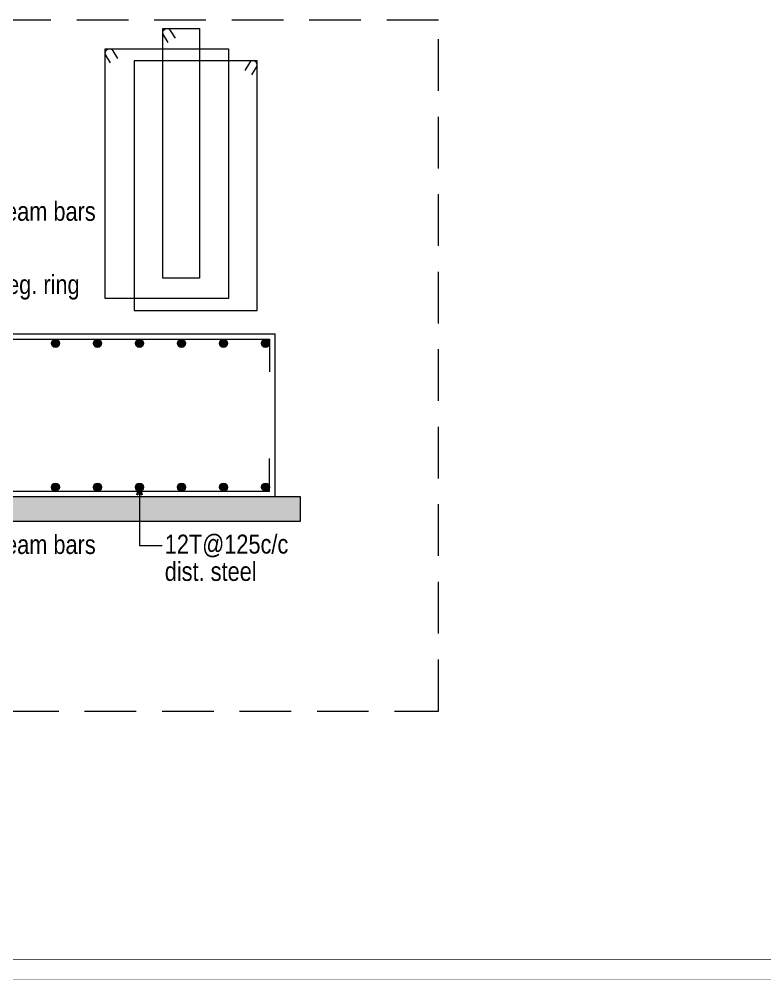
# Model space of a CAD drawing. Header units: millimetres. Extents: x 1112055 to 3390982, y -148532 to 766891.
# Drawn here: x 2367891 to 2381639, y 210041 to 227747 of the extents above; entities that cross this region are included whole.
import ezdxf

# ---------------------------------------------------------------- set-up
doc = ezdxf.new("R2010")
doc.units = ezdxf.units.MM
doc.linetypes.add('Hidden', pattern=[9.525, 6.35, -3.175])
for name, color, linetype, lineweight in [('B FOOTING', 49, 'Continuous', 20), ('B HATCH', 250, 'Continuous', 0), ('B P.C.C', 251, 'Continuous', 0), ('B STEEL', 34, 'Continuous', 15), ('B STEEL TEXT', 7, 'Continuous', 15), ('B TITLE BLOCK', 250, 'Continuous', 0)]:
    doc.layers.add(name, color=color, linetype=linetype, lineweight=lineweight)
doc.styles.add('ARIAL', font='arial.ttf')
doc.styles.add('SWINC', font='swissc.ttf')
doc.dimstyles.new('DIM 1', dxfattribs={"dimscale": 0, "dimtxt": 230, "dimasz": 150, "dimexe": 0.18, "dimexo": 0.0625, "dimgap": 0.5, "dimtad": 1, "dimdec": 0, "dimzin": 0, "dimdsep": 46, "dimtxsty": 'ARIAL', "dimblk": 'OBLIQUE', "dimcen": 6, "dimse1": 1, "dimse2": 1, "dimclrd": 256, "dimclrt": 256, "dimadec": 0, "dimazin": 2, "dimtfac": 0.75, "dimtdec": 0, "dimtix": 1, "dimtofl": 0, "dimtmove": 1, "dimatfit": 3, "dimldrblk": 'OPEN30', "dimfxl": 0.18, "dimfrac": 1, "dimtolj": 1, "dimtzin": 0, "dimlwd": -1, "dimarcsym": 0})

# ---------------------------------------------------------------- blocks, each defined once
blk = doc.blocks.new('_Oblique')
at = {"color": 0, "linetype": 'ByBlock', "lineweight": -2}
blk.add_line((-0.5, -0.5), (0.5, 0.5), dxfattribs=at)
blk = doc.blocks.new('_Open30')
at = {"color": 0, "linetype": 'ByBlock', "lineweight": -2}
for p, q in [((-1, 0.27), (0, 0)), ((0, 0), (-1, -0.27)), ((0, 0), (-1, 0))]:
    blk.add_line(p, q, dxfattribs=at)

msp = doc.modelspace()

# ---------------------------------------------------------------- hatches: boundary and pattern name
at = {"layer": 'B HATCH', "lineweight": 0}
h = msp.add_hatch(dxfattribs=at)
h.set_pattern_fill('AR-CONC', color=250, scale=3, style=0)
h.set_pattern_definition([(50, (837278.1, -301099.55), (546.55401, -47.81726), [57.15, -628.65]), (355, (837278.1, -301099.55), (-105.73026, 573.17054), [45.72, -502.92175]), (100.451445, (837323.65, -301103.54), (440.82374, 525.35326), [48.57003, -534.27073]), (46.1842, (837278.1, -300947.15), (813.23712, -126.12698), [85.725, -942.975]), (96.63556, (837345.9, -300957.7), (712.2124, 742.27837), [72.85507, -801.40682]), (351.18415, (837278.1, -300947.15), (712.2124, 742.27837), [68.5799, -754.3792]), (21, (837354.3, -300985.25), (454.84317, -306.7956), [57.15, -628.65]), (326, (837354.3, -300985.25), (185.40609, 552.5639), [45.72, -502.92]), (71.451445, (837392.2, -301010.8), (640.24926, 245.7683), [48.57003, -534.26981]), (37.5, (837278.1, -301099.55), (9.26581, 253.665117), [0, -496.824, 0, -510.54, 0, -504.825]), (7.5, (837278.1, -301099.55), (200.458988, 300.541724), [0, -291.084, 0, -485.394, 0, -192.405]), (327.5, (837108.18, -301099.55), (406.771786, -17.186232), [0, -190.5, 0, -594.36, 0, -788.67]), (317.5, (837031.98, -301099.55), (444.387544, 76.27947), [0, -247.65, 0, -394.716, 0, -560.07])])
h.paths.add_polyline_path([(2373069, 218486.8), (2373069, 218946.8), (2357749, 218946.8), (2357749, 218486.8)])
at = {"layer": 'B STEEL'}
h = msp.add_hatch(color=256, dxfattribs=at)
h.dxf.hatch_style = 1
edge = h.paths.add_edge_path()
edge.add_arc((2368559.6, 221771.8), 75, 0, 360)
h = msp.add_hatch(color=256, dxfattribs=at)
h.dxf.hatch_style = 1
edge = h.paths.add_edge_path()
edge.add_arc((2369334.5, 221771.8), 75, 0, 360)
h = msp.add_hatch(color=256, dxfattribs=at)
h.dxf.hatch_style = 1
edge = h.paths.add_edge_path()
edge.add_arc((2370109.4, 221771.8), 75, 0, 360)
h = msp.add_hatch(color=256, dxfattribs=at)
h.dxf.hatch_style = 1
edge = h.paths.add_edge_path()
edge.add_arc((2370884.3, 221771.8), 75, 0, 360)
h = msp.add_hatch(color=256, dxfattribs=at)
h.dxf.hatch_style = 1
edge = h.paths.add_edge_path()
edge.add_arc((2371659.2, 221771.8), 75, 0, 360)
h = msp.add_hatch(color=256, dxfattribs=at)
h.dxf.hatch_style = 1
edge = h.paths.add_edge_path()
edge.add_arc((2372434, 221771.8), 75, 0, 360)
h = msp.add_hatch(color=256, dxfattribs=at)
h.dxf.hatch_style = 1
edge = h.paths.add_edge_path()
edge.add_arc((2368559.6, 219121.8), 75, 0, 360)
h = msp.add_hatch(color=256, dxfattribs=at)
h.dxf.hatch_style = 1
edge = h.paths.add_edge_path()
edge.add_arc((2369334.5, 219121.8), 75, 0, 360)
h = msp.add_hatch(color=256, dxfattribs=at)
h.dxf.hatch_style = 1
edge = h.paths.add_edge_path()
edge.add_arc((2370109.4, 219121.8), 75, 0, 360)
h = msp.add_hatch(color=256, dxfattribs=at)
h.dxf.hatch_style = 1
edge = h.paths.add_edge_path()
edge.add_arc((2370884.3, 219121.8), 75, 0, 360)
h = msp.add_hatch(color=256, dxfattribs=at)
h.dxf.hatch_style = 1
edge = h.paths.add_edge_path()
edge.add_arc((2371659.2, 219121.8), 75, 0, 360)
h = msp.add_hatch(color=256, dxfattribs=at)
h.dxf.hatch_style = 1
edge = h.paths.add_edge_path()
edge.add_arc((2372434, 219121.8), 75, 0, 360)

# ---------------------------------------------------------------- linework, layer by layer
at = {"layer": 'B FOOTING'}
for p in [(2358209, 221946.8), (2372608.2, 218946.8)]:
    msp.add_line(p, (2372608.2, 221946.8), dxfattribs=at)
msp.add_lwpolyline([(2357749, 218946.8), (2373069, 218946.8), (2373069, 218486.8), (2357749, 218486.8)], close=True, dxfattribs=at)
at = {"layer": 'B P.C.C', "color": 250, "linetype": 'Hidden', "lineweight": 0, "ltscale": 150}
msp.add_lwpolyline([(2324804.8, 214994.8), (2375620.2, 214994.8), (2375620.2, 227727.3), (2324804.8, 227727.3)], close=True, dxfattribs=at)
at = {"layer": 'B STEEL'}
for points in [[(2370537.8, 227575.5), (2371217.7, 227575.5), (2371217.7, 222975.5), (2370537.8, 222975.5)], [(2369478.2, 227201), (2371747.5, 227201), (2371747.5, 222601), (2369478.2, 222601)], [(2372278.2, 226979.8), (2370008.8, 226979.8), (2370008.8, 222379.8), (2372278.2, 222379.8)]]:
    msp.add_lwpolyline(points, close=True, dxfattribs=at)
at = {"layer": 'B STEEL', "color": 34, "lineweight": 9, "ltscale": 0.5}
for points in [[(2370636.5, 227318.9), (2370549, 227461.2, -1), (2370676.7, 227539.8), (2370764.3, 227397.5)], [(2369576.9, 226944.3), (2369489.3, 227086.7, -1), (2369617, 227165.3), (2369704.6, 227023)], [(2372179.4, 226723.2), (2372267, 226865.5, 1), (2372139.3, 226944.1), (2372051.7, 226801.8)]]:
    msp.add_lwpolyline(points, format="xyb", dxfattribs=at)
at = {"layer": 'B STEEL'}
for points in [[(2358309, 221246.8), (2358309, 221846.8), (2372508.2, 221846.8), (2372508.2, 221246.8)], [(2358309, 219646.8), (2358309, 219046.8), (2372508.2, 219046.8), (2372508.2, 219646.8)]]:
    msp.add_lwpolyline(points, dxfattribs=at)
for centre in [(2368559.6, 221771.8), (2369334.5, 221771.8), (2370109.4, 221771.8), (2370884.3, 221771.8), (2371659.2, 221771.8), (2372434, 221771.8), (2368559.6, 219121.8), (2369334.5, 219121.8), (2370109.4, 219121.8), (2370884.3, 219121.8), (2371659.2, 219121.8), (2372434, 219121.8)]:
    msp.add_circle(centre, 75, dxfattribs=at)
at = {"layer": 'B TITLE BLOCK', "color": 1, "const_width": 8.39}
msp.add_lwpolyline([(2323589.5, 286764.9), (2323589.5, 210044.9), (2395383.2, 210044.9), (2395383.2, 286764.9)], close=True, dxfattribs=at)
at = {"layer": 'B TITLE BLOCK', "color": 250, "lineweight": 0, "const_width": 8.39}
msp.add_lwpolyline([(2323963.2, 286391.1), (2323963.2, 210418.7), (2395009.5, 210418.7), (2395009.5, 286391.1)], close=True, dxfattribs=at)

# ---------------------------------------------------------------- texts
at = {"layer": 'B STEEL TEXT', "lineweight": 9, "style": 'SWINC'}
for s, p in [('beam bars', (2367407.6, 224030.8)), ('6leg. ring', (2367355.5, 222682.9)), ('beam bars', (2367407.6, 217889.6)), ('12T@125c/c', (2370574.8, 217896.6)), ('dist. steel', (2370574.8, 217393.1))]:
    msp.add_text(s, height=350, dxfattribs=at).set_placement(p)
at = {"layer": 'B TITLE BLOCK', "color": 251, "insert": (2388951.5, 219768.7), "char_height": 184.392, "attachment_point": 2, "style": 'SWINC'}
msp.add_mtext_dynamic_manual_height_columns('\\pxsm1,qj;{\\fBankGothic Lt BT|b0|i0|c0|p34;BHOOMI\\P\\ps*,q*;\\fGost|b0|i0|c0|p2;\\H0.8x;- CONSULTANTS -\\C1; }', width=482147.504, gutter_width=0, heights=[67819.6], dxfattribs=at)

# ---------------------------------------------------------------- leaders
at = {"layer": 'B STEEL TEXT', "lineweight": 5}
msp.add_leader([(2370109.4, 219121.8), (2370109.4, 218043.2), (2370527.5, 218043.2)], dimstyle='DIM 1', override={"dimscale": 1, "dimtad": 0, "dimtxsty": 'SWINC', "dimfxlon": 1, "dimlwd": 5, "dimarcsym": 2}, dxfattribs=at)

doc.saveas('drawing.dxf')
